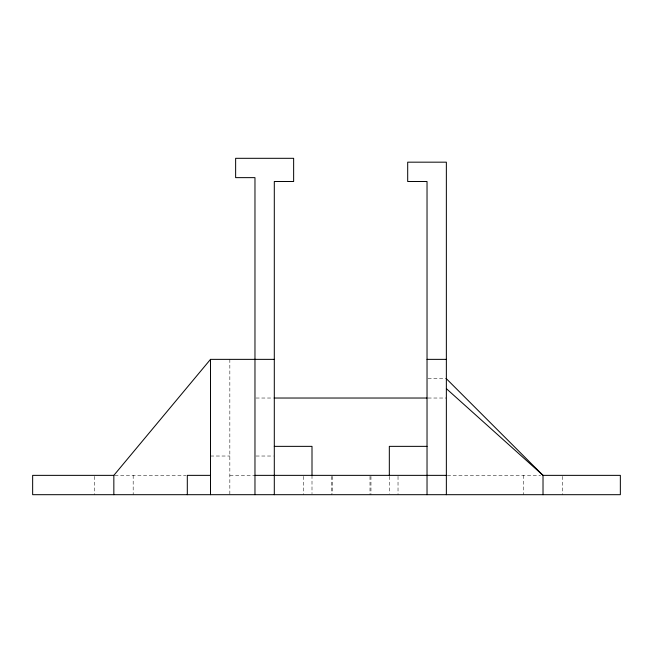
<?xml version="1.0" encoding="UTF-8"?>
<svg xmlns="http://www.w3.org/2000/svg" width="653" height="653" viewBox="0 0 653 653"><rect width="100%" height="100%" fill="white"/><g stroke="black" fill="none" stroke-linecap="round" stroke-linejoin="round"><path stroke-width="0.49" stroke-dasharray="3.27 2.45" d="M428.041 378.699L446.358 378.699M255.984 398.028L273.289 398.028M428.041 398.028L446.358 398.028M210.503 456.023L229.84 456.023M255.984 456.023L273.289 456.023M114.863 475.36L186.089 475.36M229.84 475.36L254.972 475.36M447.378 475.36L540.611 475.36M562.355 476.372L562.355 494.688M523.69 475.36L523.69 494.688M398.028 476.372L398.028 494.688M389.327 476.372L389.327 493.676M370.961 476.372L370.961 494.688M369.998 476.372L369.998 494.688M332.304 476.372L332.304 493.676M331.332 476.372L331.332 494.688M312.003 475.36L312.003 493.676M303.302 476.372L303.302 494.688M229.84 359.362L229.84 494.688M133.179 475.36L133.179 494.688M94.514 476.372L94.514 494.688"/><path stroke-width="0.98" d="M113.842 494.688L113.842 475.36L210.503 359.362L274.301 359.362M427.029 359.362L446.358 359.362M274.301 398.028L427.029 398.028M274.301 446.358L312.003 446.358L312.003 475.36M427.029 446.358L389.327 446.358L389.327 475.36M113.842 475.36L32.65 475.36L32.65 494.688L620.35 494.688L620.35 475.36L542.904 475.36M210.503 475.36L187.305 475.36L187.305 494.688M254.972 475.36L446.358 475.36M446.358 388.649L543.018 475.36L543.018 494.688M446.358 378.699L543.018 475.36M446.358 494.688L446.358 162.173L407.692 162.173L407.692 181.51L427.029 181.51L427.029 494.688M274.301 494.688L274.301 181.51L293.638 181.51L293.638 158.312L235.635 158.312L235.635 177.64L254.972 177.64L254.972 359.15M254.972 359.362L254.972 494.688M210.503 359.362L210.503 494.688"/></g></svg>
